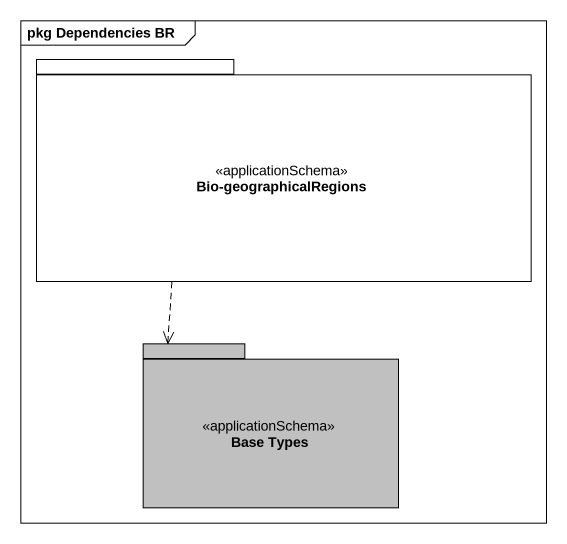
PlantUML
@startuml
mainframe pkg Dependencies BR
package "Bio-geographicalRegions" as Bio_geographicalRegions <<applicationSchema>> {
}
package "Base Types" as Base_Types <<applicationSchema>> #C0C0C0 {
}
Bio_geographicalRegions ..> Base_Types
@enduml
